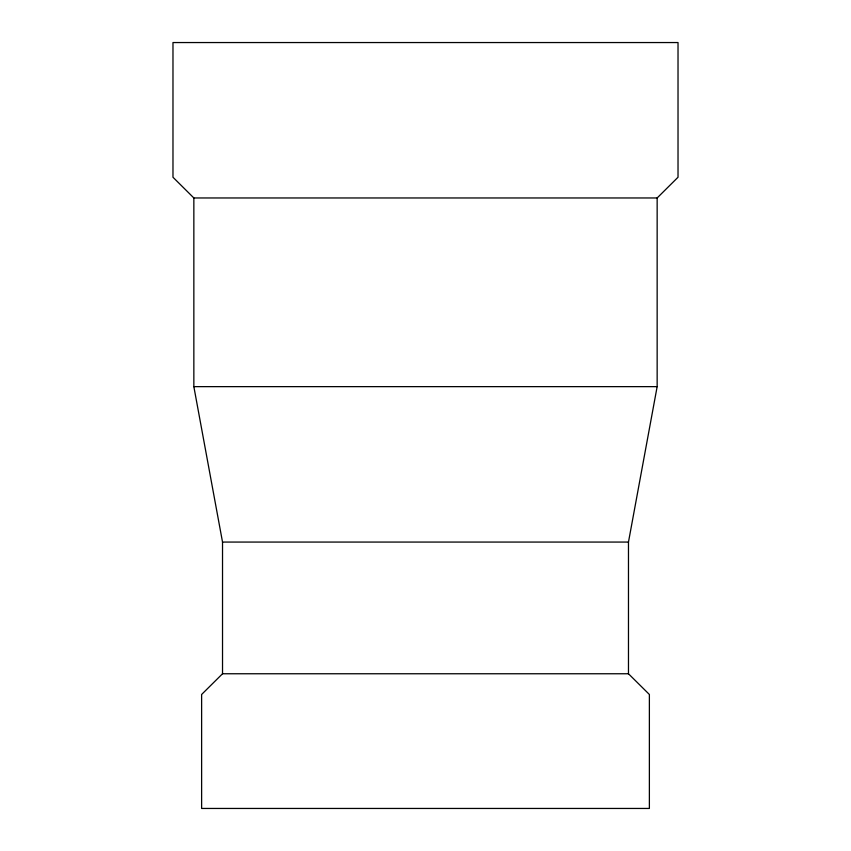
<?xml version="1.0" encoding="UTF-8"?>
<svg xmlns="http://www.w3.org/2000/svg" width="851" height="851" viewBox="0 0 851 851"><rect width="100%" height="100%" fill="white"/><g stroke="black" fill="none" stroke-linecap="round" stroke-linejoin="round"><path stroke-width="1.28" d="M628.474 673.758L222.526 673.758L201.623 694.48L201.623 808.45L649.377 808.45L649.377 694.48L628.474 673.758L628.474 542.066L657.153 386.641L657.153 197.964L678.024 177.242L678.024 42.55L172.976 42.55L172.976 177.242L193.847 197.964L657.153 197.964M193.847 197.964L193.847 386.641L657.153 386.641M193.847 386.641L222.526 542.066L628.474 542.066M222.526 542.066L222.526 673.758"/></g></svg>
